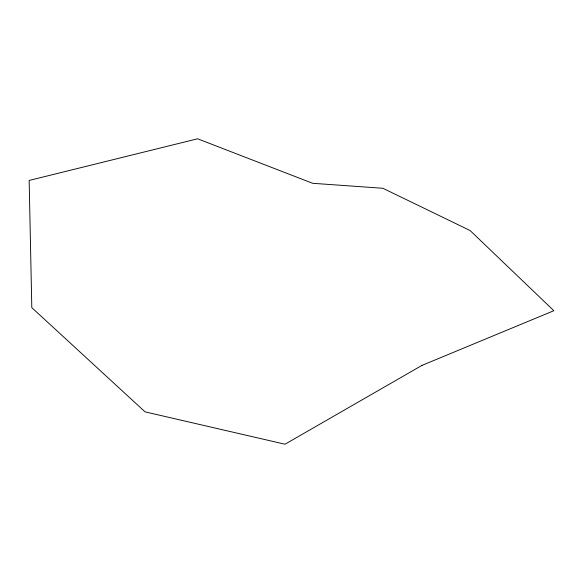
<?xml version="1.0" encoding="UTF-8"?>
<svg xmlns="http://www.w3.org/2000/svg" width="583" height="583" viewBox="0 0 583 583"><rect width="100%" height="100%" fill="white"/><g stroke="black" fill="none" stroke-linecap="round" stroke-linejoin="round"><path stroke-width="0.87" d="M422.012 365.373L285.014 444.217L145.065 411.86L31.803 307.649L29.15 180.446L197.601 138.783L312.648 183.302L382.885 188.273L470.124 230.547L553.85 310.71L422.012 365.373"/></g></svg>
